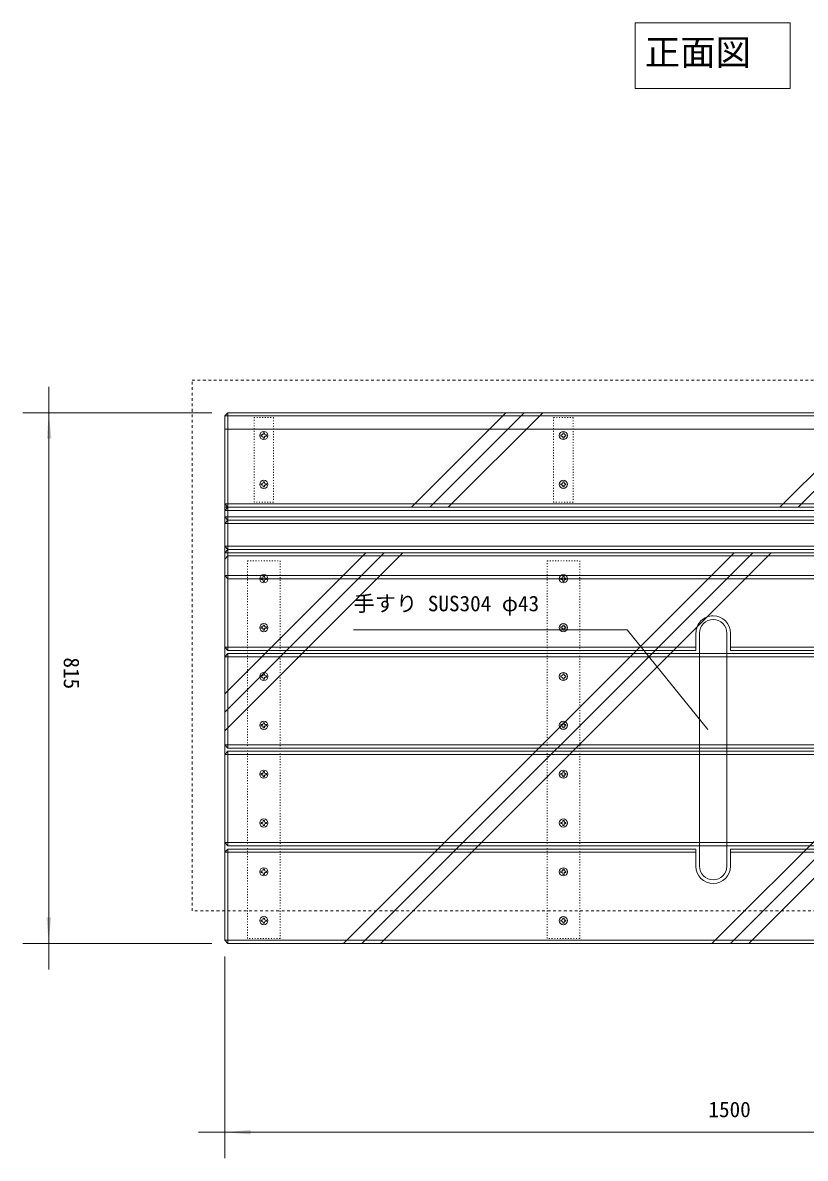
# Model space of a CAD drawing. Units: millimetres, scale not verified. Extents: x -3900 to 3900, y -2750 to 2750.
# Drawn here: x -2508 to -1307, y -1776 to -32 of the extents above; entities that cross this region are included whole.
import ezdxf
from ezdxf.enums import TextEntityAlignment as Align

# ---------------------------------------------------------------- set-up
doc = ezdxf.new("R2010")
doc.units = ezdxf.units.MM
doc.header["$LTSCALE"] = 20
doc.linetypes.add('USER1', pattern=[0.416641, 0.208282, -0.208359])
doc.linetypes.add('USER5', pattern=[0.208282, 0.069427, -0.138855])
doc.layers.add('0-0_0', color=30, linetype='Continuous', lineweight=18)
doc.layers.add('0-1_____', color=30, linetype='Continuous', lineweight=18)
doc.styles.add('ＭＳ ゴシック', font='')
doc.styles.get('ＭＳ ゴシック').set_extended_font_data('MS Gothic')

# ---------------------------------------------------------------- blocks, each defined once
blk = doc.blocks.new('X0')
at = {"layer": '0-0_0'}
for p, q in [((-2192, -1117.2), (-1918.72, -843.91)), ((-2192, -1060.63), (-1975.28, -843.91)), ((-2192, -1088.92), (-1947, -843.91)), ((-2009.6, -1443.91), (-1409.6, -843.91)), ((-1981.31, -1443.91), (-1381.32, -843.91)), ((-1953.03, -1443.91), (-1353.03, -843.91)), ((-1443.91, -1443.91), (-843.91, -843.91)), ((-1415.63, -1443.91), (-815.63, -843.91)), ((-1387.35, -1443.91), (-787.35, -843.91)), ((-878.23, -1443.91), (-692, -1257.69)), ((-849.94, -1443.91), (-692, -1285.97)), ((-821.66, -1443.91), (-692, -1314.26))]:
    blk.add_line(p, q, dxfattribs=at)
blk = doc.blocks.new('X4')
at = {"layer": '0-0_0'}
for p, q in [((-1905.28, -773.91), (-1760.28, -628.91)), ((-1877, -773.91), (-1732, -628.91)), ((-1848.72, -773.91), (-1703.72, -628.91)), ((-1339.6, -773.91), (-1194.6, -628.91)), ((-1311.32, -773.91), (-1166.31, -628.91)), ((-1283.03, -773.91), (-1138.03, -628.91)), ((-773.91, -773.91), (-692, -692)), ((-745.63, -773.91), (-692, -720.29)), ((-717.35, -773.91), (-692, -748.57))]:
    blk.add_line(p, q, dxfattribs=at)

msp = doc.modelspace()

# ---------------------------------------------------------------- linework, layer by layer
at = {"layer": '0-1_____', "color": 2}
for p, q in [((-2468.26, -591.41), (-2468.26, -631.41)), ((-2218.15, -631.41), (-2508.26, -631.41)), ((-2468.26, -631.41), (-2468.26, -1446.41)), ((-2000.29, -964.91), (-1580.29, -964.91)), ((-1580.29, -964.91), (-1456.64, -1117.92)), ((-2218.15, -1446.41), (-2508.26, -1446.41)), ((-2468.26, -1446.41), (-2468.26, -1486.41)), ((-2198.15, -1466.41), (-2198.15, -1776.41)), ((-2238.15, -1736.41), (-2198.15, -1736.41)), ((-2198.15, -1736.41), (-698.15, -1736.41))]:
    msp.add_line(p, q, dxfattribs=at)
at = {"layer": '0-1_____'}
for p, q in [((-698.15, -636.41), (-2198.15, -636.41)), ((-2193.15, -996.41), (-2193.15, -631.41)), ((-2139.1, -663.97), (-2139.1, -662.48)), ((-1679.1, -663.97), (-1679.1, -662.48)), ((-2139.1, -738.97), (-2139.1, -737.48)), ((-1679.1, -738.97), (-1679.1, -737.48)), ((-2198.15, -771.41), (-698.15, -771.41)), ((-698.15, -781.41), (-2198.15, -781.41)), ((-2198.15, -791.41), (-698.15, -791.41)), ((-698.15, -801.41), (-2198.15, -801.41)), ((-2198.15, -836.41), (-698.15, -836.41)), ((-698.15, -846.41), (-2198.15, -846.41)), ((-2198.15, -881.41), (-698.15, -881.31)), ((-2139.1, -883.97), (-2139.1, -882.48)), ((-1679.1, -883.97), (-1679.1, -882.48)), ((-2139.1, -958.97), (-2139.1, -957.48)), ((-1679.1, -958.97), (-1679.1, -957.48)), ((-1469.15, -1327.91), (-1469.15, -969.91)), ((-1427.15, -969.91), (-1427.15, -1327.91)), ((-2198.15, -991.41), (-1474.65, -991.41)), ((-698.15, -991.41), (-1422.15, -991.41)), ((-698.15, -991.41), (-1421.65, -991.41)), ((-2198.15, -1006.41), (-698.15, -1006.41)), ((-2193.15, -1146.41), (-2193.15, -1001.41)), ((-2139.1, -1033.97), (-2139.1, -1032.48)), ((-1679.1, -1033.97), (-1679.1, -1032.48)), ((-2139.1, -1108.97), (-2139.1, -1107.48)), ((-1679.1, -1108.97), (-1679.1, -1107.48)), ((-698.15, -1141.41), (-2198.15, -1141.41)), ((-2198.15, -1156.41), (-698.15, -1156.41)), ((-2193.15, -1296.41), (-2193.15, -1151.41)), ((-2139.1, -1183.97), (-2139.1, -1182.48)), ((-1679.1, -1183.97), (-1679.1, -1182.48)), ((-2139.1, -1258.97), (-2139.1, -1257.48)), ((-1679.1, -1258.97), (-1679.1, -1257.48)), ((-698.15, -1291.41), (-2198.15, -1291.41)), ((-1474.65, -1306.41), (-2198.15, -1306.41)), ((-2193.15, -1301.41), (-2193.15, -1446.41)), ((-698.15, -1306.41), (-1421.65, -1306.41)), ((-2139.1, -1333.97), (-2139.1, -1332.48)), ((-1679.1, -1333.97), (-1679.1, -1332.48)), ((-2139.1, -1408.97), (-2139.1, -1407.48)), ((-1679.1, -1408.97), (-1679.1, -1407.48)), ((-2198.15, -1441.41), (-698.15, -1441.41))]:
    msp.add_line(p, q, dxfattribs=at)
at = {"layer": '0-1_____', "color": 2}
msp.add_lwpolyline([(-1568.15, -32.41), (-1330.15, -32.41), (-1330.15, -133.41), (-1568.15, -133.41)], close=True, dxfattribs=at)
at = {"layer": '0-1_____', "linetype": 'USER1'}
msp.add_lwpolyline([(-2248.15, -581.41), (-648.15, -581.41), (-648.15, -1396.41), (-2248.15, -1396.41)], close=True, dxfattribs=at)
at = {"layer": '0-1_____'}
for points in [[(-703.15, -631.41), (-2193.15, -631.41), (-2198.15, -636.41), (-2198.15, -776.41), (-698.15, -776.41), (-698.15, -636.41)], [(-698.15, -771.41), (-698.15, -636.41), (-703.15, -631.41), (-2193.15, -631.41), (-2198.15, -636.41), (-2198.15, -771.41), (-2193.15, -776.41), (-703.15, -776.41)], [(-698.15, -656.41), (-2198.15, -656.41), (-2198.15, -1441.41), (-2193.15, -1446.41), (-703.15, -1446.41), (-698.15, -1441.41)], [(-2198.15, -781.41), (-2198.15, -791.41), (-2193.15, -796.41), (-703.15, -796.41), (-698.15, -791.41), (-698.15, -781.41), (-703.15, -776.41), (-2193.15, -776.41)], [(-698.15, -836.41), (-698.15, -801.41), (-703.15, -796.41), (-2193.15, -796.41), (-2198.15, -801.41), (-2198.15, -836.41), (-2193.15, -841.41), (-703.15, -841.41)], [(-703.26, -886.41), (-698.15, -881.31), (-698.15, -846.41), (-703.15, -841.41), (-2193.15, -841.41), (-2198.15, -846.41), (-2198.15, -881.41), (-2193.15, -886.41)], [(-698.15, -846.41), (-2198.15, -846.41), (-2198.15, -1441.41), (-2193.15, -1446.41), (-703.15, -1446.41), (-698.15, -1441.41)], [(-698.15, -1141.41), (-698.15, -1006.41), (-703.15, -1001.41), (-2193.15, -1001.41), (-2198.15, -1006.41), (-2198.15, -1141.41), (-2193.15, -1146.41), (-703.15, -1146.41)], [(-698.15, -1291.41), (-698.15, -1156.41), (-703.15, -1151.41), (-2193.15, -1151.41), (-2198.15, -1156.41), (-2198.15, -1291.41), (-2193.15, -1296.41), (-703.15, -1296.41)]]:
    msp.add_lwpolyline(points, close=True, dxfattribs=at)
at = {"layer": '0-1_____', "linetype": 'USER5'}
for points in [[(-2153.15, -638.91), (-2123.15, -638.91), (-2123.15, -768.91), (-2153.15, -768.91)], [(-1693.15, -638.91), (-1663.15, -638.91), (-1663.15, -768.91), (-1693.15, -768.91)], [(-2163.15, -858.91), (-2113.15, -858.91), (-2113.15, -1438.91), (-2163.15, -1438.91)], [(-1703.15, -858.91), (-1653.15, -858.91), (-1653.15, -1438.91), (-1703.15, -1438.91)]]:
    msp.add_lwpolyline(points, close=True, dxfattribs=at)
at = {"layer": '0-1_____'}
for points in [[(-2139.1, -662.48), (-2137.2, -662.48), (-2137.2, -663.97)], [(-1679.1, -662.48), (-1677.2, -662.48), (-1677.2, -663.97)], [(-2140.6, -667.36), (-2142.09, -667.36), (-2142.09, -665.46), (-2140.6, -665.46)], [(-2137.2, -668.86), (-2137.2, -670.35), (-2139.1, -670.35), (-2139.1, -668.86)], [(-2135.71, -665.46), (-2134.21, -665.46), (-2134.21, -667.36), (-2135.71, -667.36)], [(-1680.6, -667.36), (-1682.09, -667.36), (-1682.09, -665.46), (-1680.6, -665.46)], [(-1677.2, -668.86), (-1677.2, -670.35), (-1679.1, -670.35), (-1679.1, -668.86)], [(-1675.71, -665.46), (-1674.21, -665.46), (-1674.21, -667.36), (-1675.71, -667.36)], [(-2140.6, -742.36), (-2142.09, -742.36), (-2142.09, -740.46), (-2140.6, -740.46)], [(-2139.1, -737.48), (-2137.2, -737.48), (-2137.2, -738.97)], [(-2137.2, -743.86), (-2137.2, -745.35), (-2139.1, -745.35), (-2139.1, -743.86)], [(-2135.71, -740.46), (-2134.21, -740.46), (-2134.21, -742.36), (-2135.71, -742.36)], [(-1680.6, -742.36), (-1682.09, -742.36), (-1682.09, -740.46), (-1680.6, -740.46)], [(-1679.1, -737.48), (-1677.2, -737.48), (-1677.2, -738.97)], [(-1677.2, -743.86), (-1677.2, -745.35), (-1679.1, -745.35), (-1679.1, -743.86)], [(-1675.71, -740.46), (-1674.21, -740.46), (-1674.21, -742.36), (-1675.71, -742.36)], [(-1474.65, -969.91), (-1474.65, -996.41), (-2193.15, -996.41), (-2198.15, -991.41), (-2198.15, -856.41), (-2193.15, -851.41)], [(-2193.15, -851.41), (-703.15, -851.41), (-698.15, -856.41), (-698.15, -991.41), (-703.15, -996.41), (-1421.65, -996.41), (-1421.65, -969.91)], [(-2140.6, -887.36), (-2142.09, -887.36), (-2142.09, -885.46), (-2140.6, -885.46)], [(-2139.1, -882.48), (-2137.2, -882.48), (-2137.2, -883.97)], [(-2137.2, -888.86), (-2137.2, -890.35), (-2139.1, -890.35), (-2139.1, -888.86)], [(-2135.71, -885.46), (-2134.21, -885.46), (-2134.21, -887.36), (-2135.71, -887.36)], [(-1680.6, -887.36), (-1682.09, -887.36), (-1682.09, -885.46), (-1680.6, -885.46)], [(-1679.1, -882.48), (-1677.2, -882.48), (-1677.2, -883.97)], [(-1677.2, -888.86), (-1677.2, -890.35), (-1679.1, -890.35), (-1679.1, -888.86)], [(-1675.71, -885.46), (-1674.21, -885.46), (-1674.21, -887.36), (-1675.71, -887.36)], [(-2139.1, -957.48), (-2137.2, -957.48), (-2137.2, -958.97)], [(-1679.1, -957.48), (-1677.2, -957.48), (-1677.2, -958.97)], [(-2140.6, -962.36), (-2142.09, -962.36), (-2142.09, -960.46), (-2140.6, -960.46)], [(-2137.2, -963.86), (-2137.2, -965.35), (-2139.1, -965.35), (-2139.1, -963.86)], [(-2135.71, -960.46), (-2134.21, -960.46), (-2134.21, -962.36), (-2135.71, -962.36)], [(-1680.6, -962.36), (-1682.09, -962.36), (-1682.09, -960.46), (-1680.6, -960.46)], [(-1677.2, -963.86), (-1677.2, -965.35), (-1679.1, -965.35), (-1679.1, -963.86)], [(-1675.71, -960.46), (-1674.21, -960.46), (-1674.21, -962.36), (-1675.71, -962.36)], [(-2140.6, -1037.36), (-2142.09, -1037.36), (-2142.09, -1035.46), (-2140.6, -1035.46)], [(-2139.1, -1032.48), (-2137.2, -1032.48), (-2137.2, -1033.97)], [(-2137.2, -1038.86), (-2137.2, -1040.35), (-2139.1, -1040.35), (-2139.1, -1038.86)], [(-2135.71, -1035.46), (-2134.21, -1035.46), (-2134.21, -1037.36), (-2135.71, -1037.36)], [(-1680.6, -1037.36), (-1682.09, -1037.36), (-1682.09, -1035.46), (-1680.6, -1035.46)], [(-1679.1, -1032.48), (-1677.2, -1032.48), (-1677.2, -1033.97)], [(-1677.2, -1038.86), (-1677.2, -1040.35), (-1679.1, -1040.35), (-1679.1, -1038.86)], [(-1675.71, -1035.46), (-1674.21, -1035.46), (-1674.21, -1037.36), (-1675.71, -1037.36)], [(-2140.6, -1112.36), (-2142.09, -1112.36), (-2142.09, -1110.46), (-2140.6, -1110.46)], [(-2139.1, -1107.48), (-2137.2, -1107.48), (-2137.2, -1108.97)], [(-2137.2, -1113.86), (-2137.2, -1115.35), (-2139.1, -1115.35), (-2139.1, -1113.86)], [(-2135.71, -1110.46), (-2134.21, -1110.46), (-2134.21, -1112.36), (-2135.71, -1112.36)], [(-1680.6, -1112.36), (-1682.09, -1112.36), (-1682.09, -1110.46), (-1680.6, -1110.46)], [(-1679.1, -1107.48), (-1677.2, -1107.48), (-1677.2, -1108.97)], [(-1677.2, -1113.86), (-1677.2, -1115.35), (-1679.1, -1115.35), (-1679.1, -1113.86)], [(-1675.71, -1110.46), (-1674.21, -1110.46), (-1674.21, -1112.36), (-1675.71, -1112.36)], [(-2140.6, -1187.36), (-2142.09, -1187.36), (-2142.09, -1185.46), (-2140.6, -1185.46)], [(-2139.1, -1182.48), (-2137.2, -1182.48), (-2137.2, -1183.97)], [(-2135.71, -1185.46), (-2134.21, -1185.46), (-2134.21, -1187.36), (-2135.71, -1187.36)], [(-1680.6, -1187.36), (-1682.09, -1187.36), (-1682.09, -1185.46), (-1680.6, -1185.46)], [(-1679.1, -1182.48), (-1677.2, -1182.48), (-1677.2, -1183.97)], [(-1675.71, -1185.46), (-1674.21, -1185.46), (-1674.21, -1187.36), (-1675.71, -1187.36)], [(-2137.2, -1188.86), (-2137.2, -1190.35), (-2139.1, -1190.35), (-2139.1, -1188.86)], [(-1677.2, -1188.86), (-1677.2, -1190.35), (-1679.1, -1190.35), (-1679.1, -1188.86)], [(-2140.6, -1262.36), (-2142.09, -1262.36), (-2142.09, -1260.46), (-2140.6, -1260.46)], [(-2139.1, -1257.48), (-2137.2, -1257.48), (-2137.2, -1258.97)], [(-2137.2, -1263.86), (-2137.2, -1265.35), (-2139.1, -1265.35), (-2139.1, -1263.86)], [(-2135.71, -1260.46), (-2134.21, -1260.46), (-2134.21, -1262.36), (-2135.71, -1262.36)], [(-1680.6, -1262.36), (-1682.09, -1262.36), (-1682.09, -1260.46), (-1680.6, -1260.46)], [(-1679.1, -1257.48), (-1677.2, -1257.48), (-1677.2, -1258.97)], [(-1677.2, -1263.86), (-1677.2, -1265.35), (-1679.1, -1265.35), (-1679.1, -1263.86)], [(-1675.71, -1260.46), (-1674.21, -1260.46), (-1674.21, -1262.36), (-1675.71, -1262.36)], [(-1474.65, -1327.91), (-1474.65, -1301.41), (-2193.15, -1301.41), (-2198.15, -1306.41), (-2198.15, -1441.41), (-2193.15, -1446.41)], [(-2193.15, -1446.41), (-703.15, -1446.41), (-698.15, -1441.41), (-698.15, -1306.41), (-703.15, -1301.41), (-1421.65, -1301.41), (-1421.65, -1327.91)], [(-2140.6, -1337.36), (-2142.09, -1337.36), (-2142.09, -1335.46), (-2140.6, -1335.46)], [(-2139.1, -1332.48), (-2137.2, -1332.48), (-2137.2, -1333.97)], [(-2137.2, -1338.86), (-2137.2, -1340.35), (-2139.1, -1340.35), (-2139.1, -1338.86)], [(-2135.71, -1335.46), (-2134.21, -1335.46), (-2134.21, -1337.36), (-2135.71, -1337.36)], [(-1680.6, -1337.36), (-1682.09, -1337.36), (-1682.09, -1335.46), (-1680.6, -1335.46)], [(-1679.1, -1332.48), (-1677.2, -1332.48), (-1677.2, -1333.97)], [(-1677.2, -1338.86), (-1677.2, -1340.35), (-1679.1, -1340.35), (-1679.1, -1338.86)], [(-1675.71, -1335.46), (-1674.21, -1335.46), (-1674.21, -1337.36), (-1675.71, -1337.36)], [(-2140.6, -1412.36), (-2142.09, -1412.36), (-2142.09, -1410.46), (-2140.6, -1410.46)], [(-2139.1, -1407.48), (-2137.2, -1407.48), (-2137.2, -1408.97)], [(-2135.71, -1410.46), (-2134.21, -1410.46), (-2134.21, -1412.36), (-2135.71, -1412.36)], [(-1680.6, -1412.36), (-1682.09, -1412.36), (-1682.09, -1410.46), (-1680.6, -1410.46)], [(-1679.1, -1407.48), (-1677.2, -1407.48), (-1677.2, -1408.97)], [(-1675.71, -1410.46), (-1674.21, -1410.46), (-1674.21, -1412.36), (-1675.71, -1412.36)], [(-2137.2, -1413.86), (-2137.2, -1415.35), (-2139.1, -1415.35), (-2139.1, -1413.86)], [(-1677.2, -1413.86), (-1677.2, -1415.35), (-1679.1, -1415.35), (-1679.1, -1413.86)]]:
    msp.add_lwpolyline(points, dxfattribs=at)
for centre in [(-2138.15, -666.41), (-1678.15, -666.41), (-2138.15, -741.41), (-1678.15, -741.41), (-2138.15, -886.41), (-1678.15, -886.41), (-2138.15, -961.41), (-1678.15, -961.41), (-2138.15, -1036.41), (-1678.15, -1036.41), (-2138.15, -1111.41), (-1678.15, -1111.41), (-2138.15, -1186.41), (-1678.15, -1186.41), (-2138.15, -1261.41), (-1678.15, -1261.41), (-2138.15, -1336.41), (-1678.15, -1336.41), (-2138.15, -1411.41), (-1678.15, -1411.41)]:
    msp.add_circle(centre, 6.3, dxfattribs=at)
for centre, radius, start, end in [((-2140.6, -663.97), 1.49, 269.99616, 0.00192), ((-2140.6, -668.86), 1.49, 360, 90), ((-2135.71, -663.97), 1.49, 180, 269.99808), ((-2135.71, -668.86), 1.49, 89.99616, 179.99808), ((-1680.6, -663.97), 1.49, 270, 0), ((-1680.6, -668.86), 1.49, 360, 90.00192), ((-1675.71, -663.97), 1.49, 180.00192, 270), ((-1675.71, -668.86), 1.49, 90, 180), ((-2140.6, -738.97), 1.49, 269.99808, 359.99808), ((-2140.6, -743.86), 1.49, 0.00192, 89.99808), ((-2135.71, -738.97), 1.49, 180, 269.99808), ((-2135.71, -743.86), 1.49, 89.99808, 180), ((-1680.6, -738.97), 1.49, 270, 0), ((-1680.6, -743.86), 1.49, 360, 90.00192), ((-1675.71, -738.97), 1.49, 180.00192, 270), ((-1675.71, -743.86), 1.49, 90, 180), ((-2140.6, -883.97), 1.49, 270, 360), ((-2140.6, -888.86), 1.49, 360, 90.00192), ((-2135.71, -883.97), 1.49, 180.00192, 270), ((-2135.71, -888.86), 1.49, 90, 179.99616), ((-1680.6, -883.97), 1.49, 270, 0), ((-1680.6, -888.86), 1.49, 359.99616, 90.00192), ((-1675.71, -883.97), 1.49, 180, 269.99808), ((-1675.71, -888.86), 1.49, 89.99808, 179.99808), ((-2140.6, -958.97), 1.49, 270, 360), ((-2135.71, -958.97), 1.49, 180, 270), ((-1680.6, -958.97), 1.49, 270.00192, 0), ((-1675.71, -958.97), 1.49, 180, 270), ((-1448.15, -969.91), 26.5, 89.99999, 179.99999), ((-1448.15, -969.91), 21, 90.00027, 179.99973), ((-1448.15, -969.91), 26.5, 359.99999, 89.99999), ((-1448.15, -969.91), 21, 0.00055, 90), ((-2140.6, -963.86), 1.49, 360, 90.00192), ((-2135.71, -963.86), 1.49, 90, 180.00192), ((-1680.6, -963.86), 1.49, 359.99808, 90.00384), ((-1675.71, -963.86), 1.49, 89.99808, 180.00192), ((-2140.6, -1033.97), 1.49, 269.99808, 360), ((-2140.6, -1038.86), 1.49, 0.00192, 90.00192), ((-2135.71, -1033.97), 1.49, 180.00192, 270), ((-2135.71, -1038.86), 1.49, 90, 180.00192), ((-1680.6, -1033.97), 1.49, 270.00384, 0.00192), ((-1680.6, -1038.86), 1.49, 360, 90), ((-1675.71, -1033.97), 1.49, 180, 270), ((-1675.71, -1038.86), 1.49, 90, 180), ((-2140.6, -1108.97), 1.49, 270.00192, 359.99808), ((-2140.6, -1113.86), 1.49, 0, 90.00192), ((-2135.71, -1108.97), 1.49, 180, 269.99808), ((-2135.71, -1113.86), 1.49, 90, 180.00192), ((-1680.6, -1108.97), 1.49, 270.00192, 359.99808), ((-1680.6, -1113.86), 1.49, 0.00192, 90.00192), ((-1675.71, -1108.97), 1.49, 180.00192, 270), ((-1675.71, -1113.86), 1.49, 89.99616, 179.99808), ((-2140.6, -1183.97), 1.49, 270, 0.00192), ((-2135.71, -1183.97), 1.49, 180, 270), ((-1680.6, -1183.97), 1.49, 270.00192, 359.99808), ((-1675.71, -1183.97), 1.49, 180, 270), ((-2140.6, -1188.86), 1.49, 0, 90.00192), ((-2135.71, -1188.86), 1.49, 89.99808, 180), ((-1680.6, -1188.86), 1.49, 359.99808, 90.00192), ((-1675.71, -1188.86), 1.49, 90, 180.00192), ((-2140.6, -1258.97), 1.49, 270.00192, 359.99808), ((-2140.6, -1263.86), 1.49, 0, 90), ((-2135.71, -1258.97), 1.49, 180.00192, 270), ((-2135.71, -1263.86), 1.49, 90, 179.99616), ((-1680.6, -1258.97), 1.49, 270.00192, 0.00192), ((-1680.6, -1263.86), 1.49, 360, 90), ((-1675.71, -1258.97), 1.49, 179.99808, 269.99808), ((-1675.71, -1263.86), 1.49, 90, 180), ((-2140.6, -1333.97), 1.49, 270.00192, 359.99808), ((-2140.6, -1338.86), 1.49, 360, 90), ((-2135.71, -1333.97), 1.49, 180, 270), ((-2135.71, -1338.86), 1.49, 90, 180.00192), ((-1680.6, -1333.97), 1.49, 270, 0.00192), ((-1680.6, -1338.86), 1.49, 0.00192, 90), ((-1675.71, -1333.97), 1.49, 180, 270), ((-1675.71, -1338.86), 1.49, 89.99808, 180), ((-1448.15, -1327.91), 26.5, 180, 270), ((-1448.15, -1327.91), 21, 179.99945, 270.00027), ((-1448.15, -1327.91), 26.5, 270, 0), ((-1448.15, -1327.91), 21, 270.00027, 0.00027), ((-2140.6, -1408.97), 1.49, 270.00192, 0.00192), ((-2140.6, -1413.86), 1.49, 360, 90), ((-2135.71, -1408.97), 1.49, 180, 270), ((-2135.71, -1413.86), 1.49, 90, 180), ((-1680.6, -1408.97), 1.49, 270.00192, 0), ((-1680.6, -1413.86), 1.49, 0, 90), ((-1675.71, -1408.97), 1.49, 180, 269.99808), ((-1675.71, -1413.86), 1.49, 90, 180.00192)]:
    msp.add_arc(centre, radius, start, end, dxfattribs=at)
at = {"layer": '0-1_____', "color": 2}
for points in [[(-2468.26, -631.41), (-2464.07, -671.34), (-2471.07, -671.47)], [(-2468.26, -1446.41), (-2471.76, -1406.42), (-2464.77, -1406.42)], [(-2198.15, -1736.41), (-2158.15, -1732.91), (-2158.15, -1739.91)]]:
    msp.add_solid(points, dxfattribs=at)

# ---------------------------------------------------------------- block references
at = {"layer": '0-1_____'}
for name in ['X4', 'X0']:
    msp.add_blockref(name, (-6.15, -2.5), dxfattribs=at)

# ---------------------------------------------------------------- texts
at = {"layer": '0-1_____', "color": 7, "style": 'ＭＳ ゴシック'}
for s, height, p in [('正面図', 39.81, (-1553.15, -109.65)), ('手すり SUS304 φ43', 23.88, (-2000.29, -943.5)), ('1500', 23.88, (-1455.49, -1720.49))]:
    msp.add_text(s, height=height, dxfattribs=at).set_placement(p, align=Align.BOTTOM_LEFT)
msp.add_text('815', height=23.88, rotation=270, dxfattribs=at).set_placement((-2452.34, -1007.16), align=Align.BOTTOM_LEFT)

doc.saveas('drawing.dxf')
